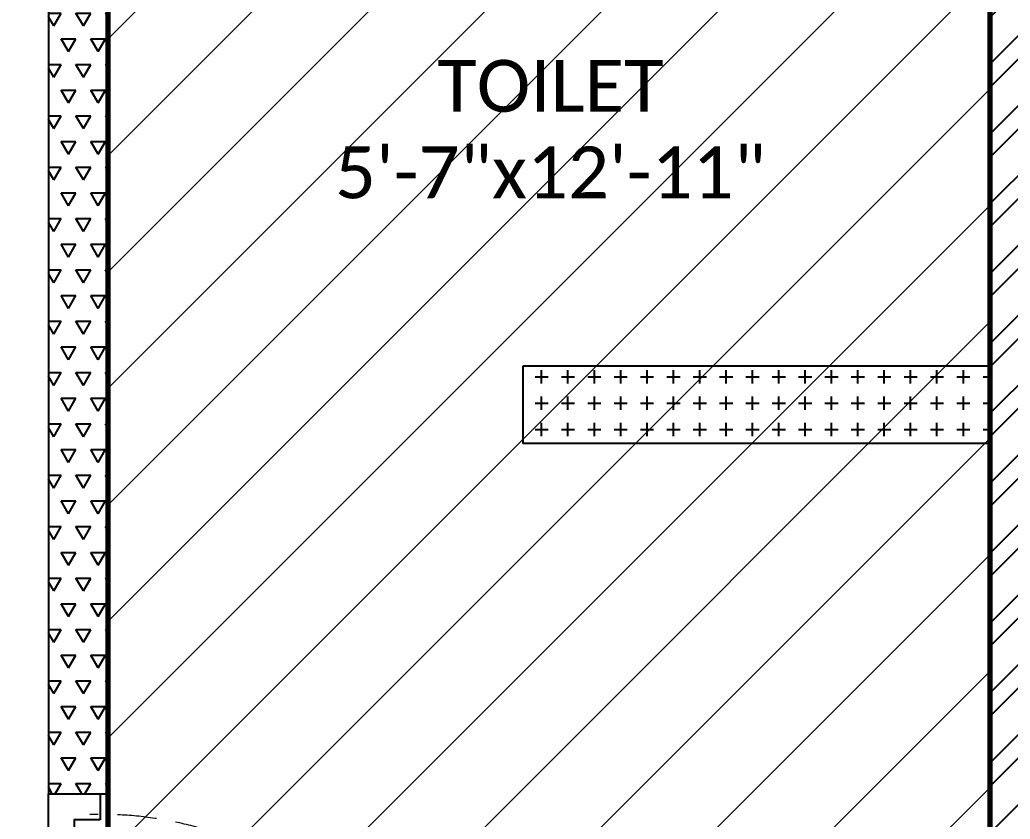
# Model space of a CAD drawing. Header units: millimetres. Extents: x -10000 to 124200, y -12045 to 23620.
# Drawn here: x 37365 to 39274, y 9626 to 11167 of the extents above; entities that cross this region are included whole.
import ezdxf
from ezdxf.enums import TextEntityAlignment as Align

# ---------------------------------------------------------------- set-up
doc = ezdxf.new("R2010")
doc.units = ezdxf.units.MM
doc.header["$LTSCALE"] = 150
doc.linetypes.add('DASHED', pattern=[0.75, 0.5, -0.25])
for name, color, linetype in [('ad-Door', 11, 'Continuous'), ('ad-Ledge wall', 6, 'Continuous'), ('ad-Text main', 7, 'Continuous'), ('ad-Text Main_Door&window Label', 7, 'Continuous'), ('ad-Wall', 240, 'Continuous'), ('ad-Wall hatch', 8, 'Continuous')]:
    doc.layers.add(name, color=color, linetype=linetype)
doc.layers.add('ad-Elevation 10', color=8, linetype='Continuous', lineweight=0)
doc.layers.add('ad-Framing', color=30, linetype='Continuous', lineweight=35, true_color=0xff7f00)
doc.styles.add('New Text Style', font='arial.ttf', dxfattribs={"height": 100})
doc.styles.get("Standard").update_dxf_attribs({"font": 'calibril.ttf'})

# ---------------------------------------------------------------- blocks, each defined once
blk = doc.blocks.new('zw$C7D6')
at = {"layer": 'ad-Text main', "insert": (4837.8, 10955.6), "char_height": 100, "width": 939.866, "attachment_point": 5, "bg_fill": 2}
blk.add_mtext('TOILET\\P5\'-7"x12\'-11"', dxfattribs=at)
blk = doc.blocks.new('*U131')
for p, q in [((25, -127.8), (25, -94.4)), ((8.3, -111.1), (41.7, -111.1)), ((528.5, -478), (513.6, -492.9)), ((463.3, -543.1), (478.2, -528.2))]:
    blk.add_line(p, q)
for points in [[(50, -100), (0, -100), (0, 0), (71.4, 0), (71.4, -35.7), (71.4, -50), (50, -50)], [(750, -100), (750, -50), (728.6, -50), (728.6, -35.7), (728.6, 0), (800, 0), (800, -100)], [(50, -100), (130.8, -180.8), (166.2, -145.5), (85.4, -64.6)], [(130.8, -180.8), (464.2, -514.2), (499.5, -478.8), (166.2, -145.5)], [(545, -595), (464.2, -514.2), (499.5, -478.8), (580.3, -559.6)]]:
    blk.add_lwpolyline(points, close=True)
for points in [[(525.4, -504.7), (552.8, -477.2), (490, -414.3), (482.2, -422.2), (539.2, -490.8)], [(490, -540), (462.5, -567.5), (399.7, -504.7), (407.6, -496.8), (476.2, -553.8)]]:
    blk.add_lwpolyline(points)
blk.add_circle((25, -111.1), 11.1)
at = {"color": 8, "linetype": 'DASHED', "lineweight": 0}
blk.add_arc((62.1, -102.1), 698.3, 268.1881, 1.8119, dxfattribs=at)
at = {"layer": 'ad-Text Main_Door&window Label'}
blk.add_line((400, 125), (400, -230), dxfattribs=at)
blk.add_circle((400.3, 245), 120, dxfattribs=at)
at = {"layer": 'ad-Text Main_Door&window Label', "style": 'New Text Style'}
blk.add_attdef('D1', text='', height=100, dxfattribs=at).set_placement((400.3, 245), align=Align.MIDDLE_CENTER)
blk = doc.blocks.new('zw$6EBD')
at = {"layer": 'ad-Wall hatch', "transparency": 33554610}
h = blk.add_hatch(dxfattribs=at)
h.set_pattern_fill('ANSI32', color=256, scale=10, angle=1e-14)
h.paths.add_polyline_path([(230, 4280), (230, 230), (6475, 230), (6475, 4280), (3605, 4280), (3605, 4510), (6705, 4510), (6705, 230), (7405, 230), (7405, 0), (0, 0), (0, 4510), (1910, 4510), (1910, 7945), (0, 7945), (0, 12355), (10375, 12355), (10375, 9605), (10145, 9605), (10145, 12125), (5915, 12125), (5915, 7945), (3605, 7945), (3605, 8175), (5685, 8175), (5685, 12125), (230, 12125), (230, 8175), (2705, 8175), (2705, 7945), (2140, 7945), (2140, 4510), (2705, 4510), (2705, 4280)])
h = blk.add_hatch(dxfattribs=at)
h.set_pattern_fill('TRIANG', color=256, scale=6)
h.set_pattern_definition([(60, (-3146.195, 6205.71), (-28.575, 49.49335), [28.575, -28.575]), (120, (-3146.195, 6205.71), (-57.15, 3e-08), [28.575, -28.575]), (0, (-3160.48, 6230.457), (28.575, 49.49335), [28.575, -28.575])])
h.paths.add_polyline_path([(3870, 9675), (3985, 9675), (3985, 12125), (3870, 12125)])
h = blk.add_hatch(dxfattribs=at)
h.set_pattern_fill('PLUS', color=256, scale=2)
h.set_pattern_definition([(0, (5236.443, 10478.734), (0, 50.8), [25.4, -25.4]), (90, (5249.143, 10466.034), (-50.8, 3e-15), [25.4, -25.4])])
h.paths.add_polyline_path([(4785, 10500), (5685, 10500), (5685, 10350), (4785, 10350)])
at = {"layer": 'ad-Ledge wall'}
blk.add_lwpolyline([(4785, 10500), (5685, 10500), (5685, 10350), (4785, 10350)], close=True, dxfattribs=at)
at = {"layer": 'ad-Wall'}
blk.add_lwpolyline([(10145, 12125), (5915, 12125), (5915, 7945), (3605, 7945), (3605, 8175), (5685, 8175), (5685, 12125), (230, 12125), (230, 8175), (2705, 8175), (2705, 7945), (2140, 7945), (2140, 4510), (2705, 4510), (2705, 4280)], dxfattribs=at)
blk.add_lwpolyline([(3870, 9675), (3985, 9675), (3985, 12125), (3870, 12125)], close=True, dxfattribs=at)
at = {"layer": 'ad-Door', "ltscale": 5, "rotation": 90}
blk.add_blockref('*U131', (3870, 8875), dxfattribs=at).add_auto_attribs({'D1': 'D2'})
blk = doc.blocks.new('1215_East Villa')
at = {"layer": 'ad-Text main'}
blk.add_blockref('zw$C7D6', (0, 0), dxfattribs=at)
blk.add_blockref('zw$6EBD', (0, 0))
blk = doc.blocks.new('A$C59a15b2d')
at = {"layer": 'ad-Elevation 10', "ltscale": 0.09}
h = blk.add_hatch(dxfattribs=at)
h.set_pattern_fill('ANSI31', color=256, scale=50)
h.set_pattern_definition([(45, (3435, 30238.14), (-112.2532, 112.2532), [])])
h.paths.add_polyline_path([(3985, 8175), (5685, 8175), (5685, 12125), (3985, 12125)])
blk.add_lwpolyline([(3985, 8175), (5685, 8175), (5685, 12125), (3985, 12125)], close=True, dxfattribs=at)
at = {"layer": 'ad-Framing', "const_width": 10}
blk.add_lwpolyline([(3985, 8175), (5685, 8175), (5685, 12125), (3985, 12125)], close=True, dxfattribs=at)

msp = doc.modelspace()

# ---------------------------------------------------------------- block references
msp.add_blockref('1215_East Villa', (33550, 0))

# ---------------------------------------------------------------- next in the draw order: block references
msp.add_blockref('A$C59a15b2d', (33550, 0))

doc.saveas('drawing.dxf')
